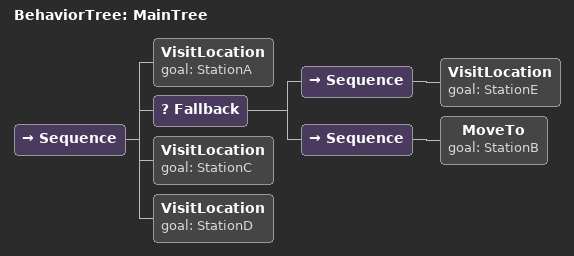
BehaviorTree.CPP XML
<root main_tree_to_execute="MainTree">
    <BehaviorTree ID="MainTree">
        <Sequence>
           ; Visit StationA
            <VisitLocation goal="StationA" />

            ; Visit StationE if possible, otherwise go to StationB
            <Fallback>
                <Sequence>
                    <VisitLocation goal="StationE" />
                </Sequence>
                <Sequence>
                    <MoveTo goal="StationB" />
                </Sequence>
            </Fallback>

            ; Visit StationC
            <VisitLocation goal="StationC" />

            ; Visit StationD
            <VisitLocation goal="StationD" />
        </Sequence>
    </BehaviorTree>
</root>
